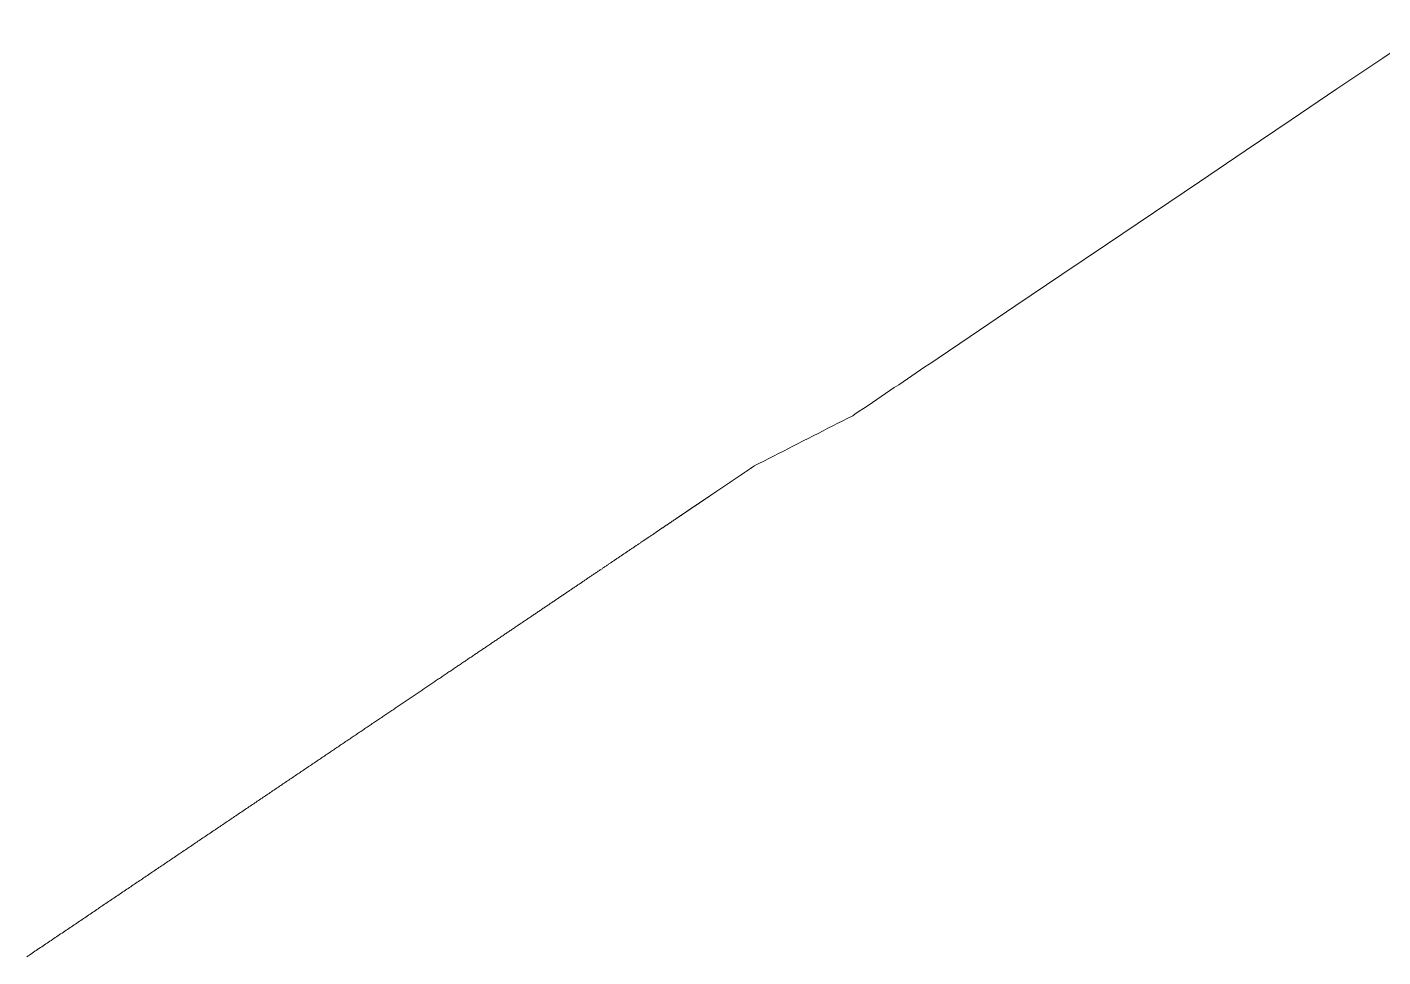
# Model space of a CAD drawing. Header units: inches. Extents: x -3905 to 10892, y 1064 to 9590.
# Drawn here: x 2165.202 to 2165.6129, y 3960.9864 to 3961.268 of the extents above; entities that cross this region are included whole.
import ezdxf

# ---------------------------------------------------------------- set-up
doc = ezdxf.new("R2010")
doc.units = ezdxf.units.IN
doc.header["$MEASUREMENT"] = 0
doc.layers.add('SECTIONS', color=70, linetype='Continuous', lineweight=0)

msp = doc.modelspace()

# ---------------------------------------------------------------- linework, layer by layer
at = {"layer": 'SECTIONS', "linetype": 'Continuous', "lineweight": 0}
msp.add_lwpolyline([(2165.20189, 3960.98636), (2165.20231, 3960.98664), (2165.20272, 3960.98693), (2165.20314, 3960.98721), (2165.20355, 3960.98749), (2165.20397, 3960.98777), (2165.20439, 3960.98805), (2165.2048, 3960.98833), (2165.20521, 3960.98861), (2165.20562, 3960.98888), (2165.20604, 3960.98916), (2165.20645, 3960.98944), (2165.20686, 3960.98971), (2165.20727, 3960.98999), (2165.20768, 3960.99027), (2165.20809, 3960.99054), (2165.2085, 3960.99082), (2165.20891, 3960.9911), (2165.20932, 3960.99137), (2165.20973, 3960.99165), (2165.21014, 3960.99193), (2165.21055, 3960.9922), (2165.21096, 3960.99248), (2165.21137, 3960.99276), (2165.21178, 3960.99304), (2165.21219, 3960.99331), (2165.2126, 3960.99359), (2165.21301, 3960.99387), (2165.21342, 3960.99414), (2165.21382, 3960.99441), (2165.21423, 3960.99469), (2165.21463, 3960.99496), (2165.21504, 3960.99523), (2165.21544, 3960.99551), (2165.21585, 3960.99578), (2165.21625, 3960.99605), (2165.21666, 3960.99632), (2165.21706, 3960.9966), (2165.21747, 3960.99687), (2165.21787, 3960.99714), (2165.21828, 3960.99742), (2165.21868, 3960.99769), (2165.21909, 3960.99796), (2165.21949, 3960.99824), (2165.2199, 3960.99851), (2165.2203, 3960.99878), (2165.22071, 3960.99906), (2165.22111, 3960.99933), (2165.22151, 3960.9996), (2165.22191, 3960.99987), (2165.22231, 3961.00014), (2165.22271, 3961.00041), (2165.22311, 3961.00068), (2165.22351, 3961.00094), (2165.22391, 3961.00121), (2165.22431, 3961.00148), (2165.22471, 3961.00175), (2165.2251, 3961.00202), (2165.2255, 3961.00229), (2165.2259, 3961.00256), (2165.2263, 3961.00283), (2165.2267, 3961.0031), (2165.2271, 3961.00337), (2165.2275, 3961.00364), (2165.2279, 3961.00391), (2165.2283, 3961.00418), (2165.2287, 3961.00444), (2165.2291, 3961.00471), (2165.22949, 3961.00498), (2165.22988, 3961.00524), (2165.23027, 3961.00551), (2165.23067, 3961.00577), (2165.23106, 3961.00604), (2165.23145, 3961.0063), (2165.23185, 3961.00657), (2165.23224, 3961.00683), (2165.23263, 3961.0071), (2165.23303, 3961.00736), (2165.23342, 3961.00763), (2165.23381, 3961.0079), (2165.23421, 3961.00816), (2165.2346, 3961.00843), (2165.23499, 3961.00869), (2165.23538, 3961.00896), (2165.23578, 3961.00922), (2165.23617, 3961.00949), (2165.23656, 3961.00975), (2165.23696, 3961.01002), (2165.23734, 3961.01028), (2165.23773, 3961.01054), (2165.23812, 3961.0108), (2165.2385, 3961.01106), (2165.23889, 3961.01132), (2165.23928, 3961.01158), (2165.23966, 3961.01184), (2165.24005, 3961.0121), (2165.24044, 3961.01236), (2165.24082, 3961.01262), (2165.24121, 3961.01289), (2165.2416, 3961.01315), (2165.24199, 3961.01341), (2165.24237, 3961.01367), (2165.24276, 3961.01393), (2165.24315, 3961.01419), (2165.24353, 3961.01445), (2165.24392, 3961.01471), (2165.24431, 3961.01497), (2165.24469, 3961.01523), (2165.24507, 3961.01549), (2165.24545, 3961.01575), (2165.24583, 3961.016), (2165.24621, 3961.01626), (2165.24659, 3961.01652), (2165.24697, 3961.01677), (2165.24735, 3961.01703), (2165.24773, 3961.01729), (2165.24812, 3961.01754), (2165.2485, 3961.0178), (2165.24888, 3961.01806), (2165.24926, 3961.01831), (2165.24964, 3961.01857), (2165.25002, 3961.01883), (2165.2504, 3961.01908), (2165.25078, 3961.01934), (2165.25116, 3961.0196), (2165.25154, 3961.01985), (2165.25192, 3961.02011), (2165.2523, 3961.02036), (2165.25267, 3961.02062), (2165.25304, 3961.02087), (2165.25342, 3961.02112), (2165.25379, 3961.02137), (2165.25417, 3961.02162), (2165.25454, 3961.02188), (2165.25491, 3961.02213), (2165.25529, 3961.02238), (2165.25566, 3961.02263), (2165.25603, 3961.02288), (2165.25641, 3961.02314), (2165.25678, 3961.02339), (2165.25716, 3961.02364), (2165.25753, 3961.02389), (2165.2579, 3961.02414), (2165.25828, 3961.0244), (2165.25865, 3961.02465), (2165.25902, 3961.0249), (2165.2594, 3961.02515), (2165.25977, 3961.0254), (2165.26013, 3961.02565), (2165.2605, 3961.0259), (2165.26087, 3961.02614), (2165.26124, 3961.02639), (2165.2616, 3961.02664), (2165.26197, 3961.02689), (2165.26234, 3961.02713), (2165.2627, 3961.02738), (2165.26307, 3961.02763), (2165.26344, 3961.02788), (2165.2638, 3961.02812), (2165.26417, 3961.02837), (2165.26454, 3961.02862), (2165.2649, 3961.02887), (2165.26527, 3961.02911), (2165.26564, 3961.02936), (2165.266, 3961.02961), (2165.26637, 3961.02986), (2165.26674, 3961.0301), (2165.2671, 3961.03035), (2165.26746, 3961.03059), (2165.26782, 3961.03083), (2165.26818, 3961.03108), (2165.26854, 3961.03132), (2165.2689, 3961.03156), (2165.26926, 3961.0318), (2165.26962, 3961.03205), (2165.26998, 3961.03229), (2165.27034, 3961.03253), (2165.2707, 3961.03277), (2165.27106, 3961.03302), (2165.27142, 3961.03326), (2165.27177, 3961.0335), (2165.27213, 3961.03374), (2165.27249, 3961.03399), (2165.27285, 3961.03423), (2165.27321, 3961.03447), (2165.27357, 3961.03471), (2165.27393, 3961.03496), (2165.27429, 3961.0352), (2165.27464, 3961.03543), (2165.27499, 3961.03567), (2165.27534, 3961.03591), (2165.2757, 3961.03615), (2165.27605, 3961.03638), (2165.2764, 3961.03662), (2165.27675, 3961.03686), (2165.27711, 3961.0371), (2165.27746, 3961.03733), (2165.27781, 3961.03757), (2165.27816, 3961.03781), (2165.27851, 3961.03805), (2165.27887, 3961.03828), (2165.27922, 3961.03852), (2165.27957, 3961.03876), (2165.27992, 3961.039), (2165.28028, 3961.03924), (2165.28063, 3961.03947), (2165.28098, 3961.03971), (2165.28133, 3961.03994), (2165.28167, 3961.04018), (2165.28202, 3961.04041), (2165.28236, 3961.04064), (2165.28271, 3961.04087), (2165.28305, 3961.04111), (2165.2834, 3961.04134), (2165.28374, 3961.04157), (2165.28408, 3961.0418), (2165.28443, 3961.04204), (2165.28477, 3961.04227), (2165.28512, 3961.0425), (2165.28546, 3961.04273), (2165.28581, 3961.04297), (2165.28615, 3961.0432), (2165.2865, 3961.04343), (2165.28684, 3961.04366), (2165.28719, 3961.0439), (2165.28753, 3961.04413), (2165.28788, 3961.04436), (2165.28821, 3961.04459), (2165.28855, 3961.04482), (2165.28889, 3961.04504), (2165.28922, 3961.04527), (2165.28956, 3961.0455), (2165.2899, 3961.04573), (2165.29024, 3961.04595), (2165.29057, 3961.04618), (2165.29091, 3961.04641), (2165.29125, 3961.04663), (2165.29158, 3961.04686), (2165.29192, 3961.04709), (2165.29226, 3961.04732), (2165.29259, 3961.04754), (2165.29293, 3961.04777), (2165.29327, 3961.048), (2165.2936, 3961.04822), (2165.29394, 3961.04845), (2165.29428, 3961.04868), (2165.29461, 3961.04891), (2165.29494, 3961.04913), (2165.29527, 3961.04935), (2165.2956, 3961.04957), (2165.29593, 3961.04979), (2165.29626, 3961.05002), (2165.29659, 3961.05024), (2165.29692, 3961.05046), (2165.29725, 3961.05068), (2165.29757, 3961.0509), (2165.2979, 3961.05113), (2165.29823, 3961.05135), (2165.29856, 3961.05157), (2165.29889, 3961.05179), (2165.29922, 3961.05201), (2165.29955, 3961.05223), (2165.29988, 3961.05246), (2165.30021, 3961.05268), (2165.30053, 3961.0529), (2165.30086, 3961.05312), (2165.30119, 3961.05334), (2165.30151, 3961.05356), (2165.30183, 3961.05378), (2165.30215, 3961.05399), (2165.30247, 3961.05421), (2165.3028, 3961.05442), (2165.30312, 3961.05464), (2165.30344, 3961.05486), (2165.30376, 3961.05507), (2165.30408, 3961.05529), (2165.3044, 3961.05551), (2165.30472, 3961.05572), (2165.30504, 3961.05594), (2165.30536, 3961.05616), (2165.30568, 3961.05637), (2165.306, 3961.05659), (2165.30632, 3961.0568), (2165.30664, 3961.05702), (2165.30696, 3961.05724), (2165.30729, 3961.05745), (2165.3076, 3961.05767), (2165.30792, 3961.05788), (2165.30823, 3961.05809), (2165.30854, 3961.0583), (2165.30885, 3961.05851), (2165.30917, 3961.05872), (2165.30948, 3961.05893), (2165.30979, 3961.05914), (2165.3101, 3961.05935), (2165.31042, 3961.05957), (2165.31073, 3961.05978), (2165.31104, 3961.05999), (2165.31135, 3961.0602), (2165.31167, 3961.06041), (2165.31198, 3961.06062), (2165.31229, 3961.06083), (2165.3126, 3961.06104), (2165.31292, 3961.06125), (2165.31323, 3961.06146), (2165.31354, 3961.06167), (2165.31385, 3961.06188), (2165.31416, 3961.06209), (2165.31446, 3961.06229), (2165.31476, 3961.0625), (2165.31507, 3961.0627), (2165.31537, 3961.06291), (2165.31568, 3961.06311), (2165.31598, 3961.06332), (2165.31629, 3961.06352), (2165.31659, 3961.06373), (2165.31689, 3961.06393), (2165.3172, 3961.06414), (2165.3175, 3961.06434), (2165.31781, 3961.06455), (2165.31811, 3961.06475), (2165.31841, 3961.06496), (2165.31872, 3961.06516), (2165.31902, 3961.06537), (2165.31933, 3961.06557), (2165.31963, 3961.06578), (2165.31993, 3961.06598), (2165.32023, 3961.06618), (2165.32052, 3961.06638), (2165.32082, 3961.06658), (2165.32111, 3961.06678), (2165.32141, 3961.06698), (2165.3217, 3961.06718), (2165.322, 3961.06738), (2165.3223, 3961.06758), (2165.32259, 3961.06778), (2165.32289, 3961.06798), (2165.32318, 3961.06818), (2165.32348, 3961.06838), (2165.32377, 3961.06857), (2165.32407, 3961.06877), (2165.32436, 3961.06897), (2165.32466, 3961.06917), (2165.32496, 3961.06937), (2165.32525, 3961.06957), (2165.32555, 3961.06977), (2165.32584, 3961.06997), (2165.32613, 3961.07016), (2165.32641, 3961.07035), (2165.3267, 3961.07055), (2165.32699, 3961.07074), (2165.32727, 3961.07094), (2165.32756, 3961.07113), (2165.32785, 3961.07132), (2165.32813, 3961.07152), (2165.32842, 3961.07171), (2165.32871, 3961.0719), (2165.32899, 3961.0721), (2165.32928, 3961.07229), (2165.32957, 3961.07248), (2165.32986, 3961.07268), (2165.33014, 3961.07287), (2165.33043, 3961.07306), (2165.33072, 3961.07326), (2165.331, 3961.07345), (2165.33129, 3961.07364), (2165.33157, 3961.07383), (2165.33185, 3961.07402), (2165.33213, 3961.07421), (2165.33241, 3961.0744), (2165.33268, 3961.07459), (2165.33296, 3961.07477), (2165.33324, 3961.07496), (2165.33352, 3961.07515), (2165.3338, 3961.07534), (2165.33408, 3961.07552), (2165.33435, 3961.07571), (2165.33463, 3961.0759), (2165.33491, 3961.07609), (2165.33519, 3961.07627), (2165.33547, 3961.07646), (2165.33574, 3961.07665), (2165.33602, 3961.07684), (2165.3363, 3961.07702), (2165.33658, 3961.07721), (2165.33686, 3961.0774), (2165.33713, 3961.07758), (2165.3374, 3961.07776), (2165.33767, 3961.07795), (2165.33794, 3961.07813), (2165.33821, 3961.07831), (2165.33847, 3961.07849), (2165.33874, 3961.07867), (2165.33901, 3961.07885), (2165.33928, 3961.07904), (2165.33955, 3961.07922), (2165.33982, 3961.0794), (2165.34009, 3961.07958), (2165.34036, 3961.07976), (2165.34063, 3961.07994), (2165.3409, 3961.08013), (2165.34117, 3961.08031), (2165.34144, 3961.08049), (2165.34171, 3961.08067), (2165.34197, 3961.08085), (2165.34224, 3961.08103), (2165.34251, 3961.08121), (2165.34277, 3961.08139), (2165.34303, 3961.08156), (2165.34329, 3961.08174), (2165.34355, 3961.08191), (2165.34381, 3961.08209), (2165.34407, 3961.08226), (2165.34433, 3961.08244), (2165.34459, 3961.08261), (2165.34485, 3961.08279), (2165.34511, 3961.08296), (2165.34537, 3961.08314), (2165.34563, 3961.08332), (2165.34589, 3961.08349), (2165.34615, 3961.08367), (2165.34641, 3961.08384), (2165.34667, 3961.08402), (2165.34693, 3961.08419), (2165.34719, 3961.08437), (2165.34745, 3961.08454), (2165.3477, 3961.08471), (2165.34795, 3961.08488), (2165.3482, 3961.08505), (2165.34845, 3961.08522), (2165.34871, 3961.08539), (2165.34896, 3961.08556), (2165.34921, 3961.08573), (2165.34946, 3961.0859), (2165.34971, 3961.08607), (2165.34996, 3961.08624), (2165.35021, 3961.08641), (2165.35046, 3961.08658), (2165.35071, 3961.08675), (2165.35096, 3961.08691), (2165.35121, 3961.08708), (2165.35147, 3961.08725), (2165.35172, 3961.08742), (2165.35197, 3961.08759), (2165.35222, 3961.08776), (2165.35247, 3961.08793), (2165.35271, 3961.08809), (2165.35295, 3961.08826), (2165.35319, 3961.08842), (2165.35344, 3961.08858), (2165.35368, 3961.08875), (2165.35392, 3961.08891), (2165.35416, 3961.08907), (2165.3544, 3961.08923), (2165.35464, 3961.0894), (2165.35489, 3961.08956), (2165.35513, 3961.08972), (2165.35537, 3961.08989), (2165.35561, 3961.09005), (2165.35585, 3961.09021), (2165.35609, 3961.09038), (2165.35634, 3961.09054), (2165.35658, 3961.0907), (2165.35682, 3961.09086), (2165.35706, 3961.09103), (2165.3573, 3961.09119), (2165.35753, 3961.09135), (2165.35777, 3961.0915), (2165.358, 3961.09166), (2165.35823, 3961.09182), (2165.35846, 3961.09197), (2165.35869, 3961.09213), (2165.35893, 3961.09229), (2165.35916, 3961.09244), (2165.35939, 3961.0926), (2165.35962, 3961.09276), (2165.35986, 3961.09291), (2165.36009, 3961.09307), (2165.36032, 3961.09323), (2165.36055, 3961.09338), (2165.36078, 3961.09354), (2165.36102, 3961.0937), (2165.36125, 3961.09385), (2165.36148, 3961.09401), (2165.36171, 3961.09417), (2165.36194, 3961.09432), (2165.36217, 3961.09447), (2165.36239, 3961.09462), (2165.36261, 3961.09477), (2165.36283, 3961.09492), (2165.36306, 3961.09507), (2165.36328, 3961.09522), (2165.3635, 3961.09537), (2165.36372, 3961.09552), (2165.36395, 3961.09567), (2165.36417, 3961.09582), (2165.36439, 3961.09597), (2165.36461, 3961.09612), (2165.36484, 3961.09627), (2165.36506, 3961.09642), (2165.36528, 3961.09657), (2165.3655, 3961.09672), (2165.36573, 3961.09687), (2165.36595, 3961.09702), (2165.36617, 3961.09717), (2165.36639, 3961.09732), (2165.36661, 3961.09747), (2165.36682, 3961.09761), (2165.36703, 3961.09775), (2165.36724, 3961.0979), (2165.36746, 3961.09804), (2165.36767, 3961.09818), (2165.36788, 3961.09833), (2165.3681, 3961.09847), (2165.36831, 3961.09861), (2165.36852, 3961.09876), (2165.36873, 3961.0989), (2165.36895, 3961.09904), (2165.36916, 3961.09919), (2165.36937, 3961.09933), (2165.36959, 3961.09948), (2165.3698, 3961.09962), (2165.37001, 3961.09976), (2165.37022, 3961.09991), (2165.37044, 3961.10005), (2165.37065, 3961.10019), (2165.37085, 3961.10033), (2165.37105, 3961.10046), (2165.37126, 3961.1006), (2165.37146, 3961.10074), (2165.37166, 3961.10088), (2165.37186, 3961.10101), (2165.37207, 3961.10115), (2165.37227, 3961.10129), (2165.37247, 3961.10142), (2165.37268, 3961.10156), (2165.37288, 3961.1017), (2165.37308, 3961.10183), (2165.37329, 3961.10197), (2165.37349, 3961.10211), (2165.37369, 3961.10224), (2165.37389, 3961.10238), (2165.3741, 3961.10252), (2165.3743, 3961.10266), (2165.3745, 3961.10279), (2165.3747, 3961.10293), (2165.37489, 3961.10306), (2165.37509, 3961.10319), (2165.37528, 3961.10332), (2165.37547, 3961.10345), (2165.37567, 3961.10358), (2165.37586, 3961.10371), (2165.37605, 3961.10384), (2165.37625, 3961.10397), (2165.37644, 3961.1041), (2165.37663, 3961.10423), (2165.37682, 3961.10436), (2165.37702, 3961.10449), (2165.37721, 3961.10462), (2165.3774, 3961.10475), (2165.3776, 3961.10488), (2165.37779, 3961.10501), (2165.37798, 3961.10514), (2165.37818, 3961.10527), (2165.37837, 3961.1054), (2165.37856, 3961.10553), (2165.37874, 3961.10565), (2165.37892, 3961.10577), (2165.37911, 3961.1059), (2165.37929, 3961.10602), (2165.37947, 3961.10614), (2165.37965, 3961.10627), (2165.37984, 3961.10639), (2165.38002, 3961.10651), (2165.3802, 3961.10664), (2165.38039, 3961.10676), (2165.38057, 3961.10688), (2165.38075, 3961.10701), (2165.38094, 3961.10713), (2165.38112, 3961.10725), (2165.3813, 3961.10738), (2165.38148, 3961.1075), (2165.38167, 3961.10762), (2165.38185, 3961.10775), (2165.38203, 3961.10787), (2165.38221, 3961.10799), (2165.38238, 3961.10811), (2165.38256, 3961.10822), (2165.38273, 3961.10834), (2165.3829, 3961.10846), (2165.38308, 3961.10857), (2165.38325, 3961.10869), (2165.38342, 3961.10881), (2165.38359, 3961.10892), (2165.38377, 3961.10904), (2165.38394, 3961.10916), (2165.38411, 3961.10927), (2165.38429, 3961.10939), (2165.38446, 3961.10951), (2165.38463, 3961.10962), (2165.38481, 3961.10974), (2165.38498, 3961.10986), (2165.38515, 3961.10997), (2165.38532, 3961.11009), (2165.3855, 3961.11021), (2165.38566, 3961.11032), (2165.38583, 3961.11043), (2165.38599, 3961.11054), (2165.38615, 3961.11065), (2165.38631, 3961.11076), (2165.38648, 3961.11087), (2165.38664, 3961.11098), (2165.3868, 3961.11109), (2165.38697, 3961.1112), (2165.38713, 3961.11131), (2165.38729, 3961.11142), (2165.38746, 3961.11153), (2165.38762, 3961.11164), (2165.38778, 3961.11175), (2165.38794, 3961.11186), (2165.38811, 3961.11197), (2165.38827, 3961.11208), (2165.38843, 3961.11219), (2165.3886, 3961.1123), (2165.38876, 3961.11241), (2165.38891, 3961.11251), (2165.38907, 3961.11261), (2165.38922, 3961.11272), (2165.38937, 3961.11282), (2165.38952, 3961.11292), (2165.38968, 3961.11303), (2165.38983, 3961.11313), (2165.38998, 3961.11323), (2165.39014, 3961.11334), (2165.39029, 3961.11344), (2165.39044, 3961.11354), (2165.39059, 3961.11365), (2165.39075, 3961.11375), (2165.3909, 3961.11385), (2165.39105, 3961.11395), (2165.3912, 3961.11406), (2165.39136, 3961.11416), (2165.39151, 3961.11426), (2165.39166, 3961.11437), (2165.39182, 3961.11447), (2165.39196, 3961.11457), (2165.3921, 3961.11466), (2165.39224, 3961.11476), (2165.39239, 3961.11486), (2165.39253, 3961.11495), (2165.39267, 3961.11505), (2165.39281, 3961.11514), (2165.39296, 3961.11524), (2165.3931, 3961.11534), (2165.39324, 3961.11543), (2165.39339, 3961.11553), (2165.39353, 3961.11562), (2165.39367, 3961.11572), (2165.39381, 3961.11582), (2165.39396, 3961.11591), (2165.3941, 3961.11601), (2165.39424, 3961.11611), (2165.39438, 3961.1162), (2165.39453, 3961.1163), (2165.39467, 3961.11639), (2165.3948, 3961.11648), (2165.39493, 3961.11657), (2165.39507, 3961.11666), (2165.3952, 3961.11675), (2165.39533, 3961.11684), (2165.39546, 3961.11693), (2165.3956, 3961.11702), (2165.39573, 3961.11711), (2165.39586, 3961.1172), (2165.39599, 3961.11729), (2165.39613, 3961.11738), (2165.39626, 3961.11747), (2165.39639, 3961.11756), (2165.39652, 3961.11764), (2165.39666, 3961.11773), (2165.39679, 3961.11782), (2165.39692, 3961.11791), (2165.39705, 3961.118), (2165.39719, 3961.11809), (2165.39732, 3961.11818), (2165.39744, 3961.11826), (2165.39756, 3961.11834), (2165.39768, 3961.11843), (2165.3978, 3961.11851), (2165.39793, 3961.11859), (2165.39805, 3961.11867), (2165.39817, 3961.11876), (2165.39829, 3961.11884), (2165.39842, 3961.11892), (2165.39854, 3961.119), (2165.39866, 3961.11909), (2165.39878, 3961.11917), (2165.3989, 3961.11925), (2165.39903, 3961.11933), (2165.39915, 3961.11942), (2165.39927, 3961.1195), (2165.39939, 3961.11958), (2165.39952, 3961.11966), (2165.39964, 3961.11975), (2165.39976, 3961.11983), (2165.39987, 3961.1199), (2165.39998, 3961.11998), (2165.40009, 3961.12005), (2165.4002, 3961.12013), (2165.40032, 3961.1202), (2165.40043, 3961.12028), (2165.40054, 3961.12035), (2165.40065, 3961.12043), (2165.40076, 3961.12051), (2165.40088, 3961.12058), (2165.40099, 3961.12066), (2165.4011, 3961.12073), (2165.40121, 3961.12081), (2165.40132, 3961.12088), (2165.40144, 3961.12096), (2165.40155, 3961.12103), (2165.40166, 3961.12111), (2165.40177, 3961.12118), (2165.40188, 3961.12126), (2165.40199, 3961.12133), (2165.40209, 3961.1214), (2165.40219, 3961.12147), (2165.4023, 3961.12154), (2165.4024, 3961.12161), (2165.4025, 3961.12168), (2165.4026, 3961.12174), (2165.4027, 3961.12181), (2165.4028, 3961.12188), (2165.4029, 3961.12195), (2165.40301, 3961.12202), (2165.40311, 3961.12209), (2165.40321, 3961.12215), (2165.40331, 3961.12222), (2165.40341, 3961.12229), (2165.40351, 3961.12236), (2165.40362, 3961.12243), (2165.40372, 3961.1225), (2165.40382, 3961.12257), (2165.40392, 3961.12263), (2165.40402, 3961.1227), (2165.40411, 3961.12276), (2165.4042, 3961.12282), (2165.40429, 3961.12288), (2165.40438, 3961.12295), (2165.40447, 3961.12301), (2165.40456, 3961.12307), (2165.40466, 3961.12313), (2165.40475, 3961.12319), (2165.40484, 3961.12325), (2165.40493, 3961.12331), (2165.40502, 3961.12338), (2165.40511, 3961.12344), (2165.4052, 3961.1235), (2165.40529, 3961.12356), (2165.40538, 3961.12362), (2165.40548, 3961.12368), (2165.40557, 3961.12375), (2165.40566, 3961.12381), (2165.40575, 3961.12387), (2165.40583, 3961.12393), (2165.40592, 3961.12398), (2165.406, 3961.12403), (2165.40608, 3961.12409), (2165.40616, 3961.12414), (2165.40624, 3961.1242), (2165.40632, 3961.12425), (2165.4064, 3961.12431), (2165.40648, 3961.12436), (2165.40656, 3961.12442), (2165.40664, 3961.12447), (2165.40672, 3961.12452), (2165.4068, 3961.12458), (2165.40688, 3961.12463), (2165.40697, 3961.12469), (2165.40705, 3961.12474), (2165.40713, 3961.1248), (2165.40721, 3961.12485), (2165.40729, 3961.12491), (2165.40737, 3961.12496), (2165.40744, 3961.12501), (2165.40751, 3961.12506), (2165.40758, 3961.12511), (2165.40765, 3961.12515), (2165.40772, 3961.1252), (2165.40779, 3961.12525), (2165.40786, 3961.12529), (2165.40794, 3961.12534), (2165.40801, 3961.12539), (2165.40808, 3961.12544), (2165.40815, 3961.12548), (2165.40822, 3961.12553), (2165.40829, 3961.12558), (2165.40836, 3961.12563), (2165.40843, 3961.12567), (2165.4085, 3961.12572), (2165.40857, 3961.12577), (2165.40864, 3961.12582), (2165.40871, 3961.12586), (2165.40878, 3961.12591), (2165.40884, 3961.12595), (2165.4089, 3961.12599), (2165.40896, 3961.12603), (2165.40902, 3961.12607), (2165.40908, 3961.12611), (2165.40914, 3961.12615), (2165.4092, 3961.1262), (2165.40926, 3961.12624), (2165.40932, 3961.12628), (2165.40938, 3961.12632), (2165.40944, 3961.12636), (2165.4095, 3961.1264), (2165.40956, 3961.12644), (2165.40962, 3961.12648), (2165.40968, 3961.12652), (2165.40974, 3961.12656), (2165.4098, 3961.1266), (2165.40986, 3961.12664), (2165.40992, 3961.12668), (2165.40998, 3961.12672), (2165.41002, 3961.12675), (2165.41005, 3961.12677), (2165.41009, 3961.1268), (2165.41013, 3961.12682), (2165.41017, 3961.12685), (2165.4102, 3961.12687), (2165.41024, 3961.1269), (2165.41028, 3961.12692), (2165.41031, 3961.12695), (2165.41035, 3961.12697), (2165.41039, 3961.127), (2165.41043, 3961.12702), (2165.41046, 3961.12705), (2165.4105, 3961.12707), (2165.41054, 3961.1271), (2165.41057, 3961.12712), (2165.41061, 3961.12715), (2165.41065, 3961.12717), (2165.41069, 3961.1272), (2165.41072, 3961.12722), (2165.41073, 3961.12723), (2165.41074, 3961.12724), (2165.41075, 3961.12724), (2165.41076, 3961.12725), (2165.41077, 3961.12725), (2165.41078, 3961.12726), (2165.41078, 3961.12726), (2165.41079, 3961.12727), (2165.4108, 3961.12728), (2165.41081, 3961.12728), (2165.41082, 3961.12729), (2165.41083, 3961.12729), (2165.41084, 3961.1273), (2165.41084, 3961.1273), (2165.41085, 3961.12731), (2165.41086, 3961.12732), (2165.41087, 3961.12732), (2165.41088, 3961.12733), (2165.41089, 3961.12733), (2165.41089, 3961.12734), (2165.4109, 3961.12734), (2165.41091, 3961.12735), (2165.41092, 3961.12736), (2165.41093, 3961.12736), (2165.41094, 3961.12737), (2165.41095, 3961.12737), (2165.41095, 3961.12738), (2165.41096, 3961.12738), (2165.41097, 3961.12739), (2165.41098, 3961.1274), (2165.41099, 3961.1274), (2165.411, 3961.12741), (2165.41101, 3961.12741), (2165.41101, 3961.12742), (2165.41102, 3961.12742), (2165.41103, 3961.12743), (2165.41104, 3961.12744), (2165.41105, 3961.12744), (2165.41106, 3961.12745), (2165.41106, 3961.12745), (2165.41107, 3961.12746), (2165.41108, 3961.12746), (2165.41109, 3961.12747), (2165.4111, 3961.12748), (2165.41111, 3961.12748), (2165.41112, 3961.12749), (2165.41112, 3961.12749), (2165.41113, 3961.1275), (2165.41114, 3961.12751), (2165.41115, 3961.12751), (2165.41116, 3961.12752), (2165.41117, 3961.12752), (2165.41118, 3961.12753), (2165.41118, 3961.12753), (2165.41119, 3961.12754), (2165.4112, 3961.12755), (2165.41121, 3961.12755), (2165.41122, 3961.12756), (2165.41123, 3961.12756), (2165.41124, 3961.12757), (2165.41124, 3961.12757), (2165.41125, 3961.12758), (2165.41126, 3961.12759), (2165.41127, 3961.12759), (2165.41128, 3961.1276), (2165.41129, 3961.1276), (2165.41129, 3961.12761), (2165.4113, 3961.12761), (2165.41131, 3961.12762), (2165.41132, 3961.12763), (2165.41133, 3961.12763), (2165.41134, 3961.12764), (2165.41135, 3961.12764), (2165.41135, 3961.12765), (2165.41136, 3961.12765), (2165.41137, 3961.12766), (2165.41138, 3961.12767), (2165.41139, 3961.12767), (2165.4114, 3961.12768), (2165.41141, 3961.12768), (2165.41141, 3961.12769), (2165.41142, 3961.12769), (2165.41143, 3961.1277), (2165.41144, 3961.12771), (2165.41145, 3961.12771), (2165.41146, 3961.12772), (2165.41146, 3961.12772), (2165.41147, 3961.12773), (2165.41148, 3961.12773), (2165.41149, 3961.12774), (2165.4115, 3961.12775), (2165.41151, 3961.12775), (2165.41152, 3961.12776), (2165.41152, 3961.12776), (2165.41153, 3961.12777), (2165.41154, 3961.12777), (2165.41155, 3961.12778), (2165.41156, 3961.12779), (2165.41157, 3961.12779), (2165.41158, 3961.1278), (2165.41158, 3961.1278), (2165.41159, 3961.12781), (2165.4116, 3961.12781), (2165.41161, 3961.12782), (2165.41162, 3961.12783), (2165.41163, 3961.12783), (2165.41163, 3961.12784), (2165.41164, 3961.12784), (2165.41165, 3961.12785), (2165.41166, 3961.12786), (2165.41167, 3961.12786), (2165.41168, 3961.12787), (2165.41169, 3961.12787), (2165.41169, 3961.12788), (2165.4117, 3961.12788), (2165.41171, 3961.12789), (2165.41172, 3961.1279), (2165.41173, 3961.1279), (2165.41174, 3961.12791), (2165.41175, 3961.12791), (2165.41175, 3961.12792), (2165.41176, 3961.12792), (2165.41177, 3961.12793), (2165.41178, 3961.12794), (2165.41179, 3961.12794), (2165.4118, 3961.12795), (2165.4118, 3961.12795), (2165.41181, 3961.12796), (2165.41182, 3961.12796), (2165.41183, 3961.12797), (2165.41184, 3961.12798), (2165.41185, 3961.12798), (2165.41186, 3961.12799), (2165.41186, 3961.12799), (2165.41187, 3961.128), (2165.41188, 3961.128), (2165.41189, 3961.12801), (2165.4119, 3961.12802), (2165.41191, 3961.12802), (2165.41192, 3961.12803), (2165.41192, 3961.12803), (2165.41193, 3961.12804), (2165.41194, 3961.12804), (2165.41195, 3961.12805), (2165.41196, 3961.12806), (2165.41197, 3961.12806), (2165.41198, 3961.12807), (2165.41198, 3961.12807), (2165.41199, 3961.12808), (2165.412, 3961.12808), (2165.41201, 3961.12809), (2165.41202, 3961.1281), (2165.41203, 3961.1281), (2165.41203, 3961.12811), (2165.41204, 3961.12811), (2165.41205, 3961.12812), (2165.41206, 3961.12812), (2165.41207, 3961.12813), (2165.41208, 3961.12814), (2165.41209, 3961.12814), (2165.41209, 3961.12815), (2165.4121, 3961.12815), (2165.41211, 3961.12816), (2165.41212, 3961.12816), (2165.41213, 3961.12817), (2165.41214, 3961.12818), (2165.41215, 3961.12818), (2165.41215, 3961.12819), (2165.41216, 3961.12819), (2165.41217, 3961.1282), (2165.41218, 3961.12821), (2165.41219, 3961.12821), (2165.4122, 3961.12822), (2165.4122, 3961.12822), (2165.41221, 3961.12823), (2165.41222, 3961.12823), (2165.41223, 3961.12824), (2165.41224, 3961.12825), (2165.41225, 3961.12825), (2165.41226, 3961.12826), (2165.41226, 3961.12826), (2165.41227, 3961.12827), (2165.41228, 3961.12827), (2165.41229, 3961.12828), (2165.4123, 3961.12829), (2165.41231, 3961.12829), (2165.41232, 3961.1283), (2165.41232, 3961.1283), (2165.41233, 3961.12831), (2165.41234, 3961.12831), (2165.41235, 3961.12832), (2165.41236, 3961.12833), (2165.41237, 3961.12833), (2165.41237, 3961.12834), (2165.41238, 3961.12834), (2165.41239, 3961.12835), (2165.4124, 3961.12835), (2165.41241, 3961.12836), (2165.41242, 3961.12837), (2165.41243, 3961.12837), (2165.41243, 3961.12838), (2165.41244, 3961.12838), (2165.41245, 3961.12839), (2165.41246, 3961.12839), (2165.41247, 3961.1284), (2165.41248, 3961.12841), (2165.41249, 3961.12841), (2165.41249, 3961.12842), (2165.4125, 3961.12842), (2165.41251, 3961.12843), (2165.41252, 3961.12843), (2165.41253, 3961.12844), (2165.41254, 3961.12845), (2165.41254, 3961.12845), (2165.41255, 3961.12846), (2165.41256, 3961.12846), (2165.41257, 3961.12847), (2165.41258, 3961.12847), (2165.41259, 3961.12848), (2165.4126, 3961.12849), (2165.4126, 3961.12849), (2165.41261, 3961.1285), (2165.41262, 3961.1285), (2165.41263, 3961.12851), (2165.41264, 3961.12851), (2165.41265, 3961.12852), (2165.41266, 3961.12853), (2165.41266, 3961.12853), (2165.41267, 3961.12854), (2165.41268, 3961.12854), (2165.41269, 3961.12855), (2165.4127, 3961.12856), (2165.41271, 3961.12856), (2165.41272, 3961.12857), (2165.41272, 3961.12857), (2165.41273, 3961.12858), (2165.41274, 3961.12858), (2165.41275, 3961.12859), (2165.41276, 3961.1286), (2165.41277, 3961.1286), (2165.41277, 3961.12861), (2165.41278, 3961.12861), (2165.41279, 3961.12862), (2165.4128, 3961.12862), (2165.41281, 3961.12863), (2165.41282, 3961.12864), (2165.41283, 3961.12864), (2165.41283, 3961.12865), (2165.41284, 3961.12865), (2165.41285, 3961.12866), (2165.41286, 3961.12866), (2165.41287, 3961.12867), (2165.41288, 3961.12868), (2165.41289, 3961.12868), (2165.41289, 3961.12869), (2165.4129, 3961.12869), (2165.41291, 3961.1287), (2165.41292, 3961.1287), (2165.41293, 3961.12871), (2165.41294, 3961.12872), (2165.41294, 3961.12872), (2165.41295, 3961.12873), (2165.41296, 3961.12873), (2165.41297, 3961.12874), (2165.41298, 3961.12874), (2165.41299, 3961.12875), (2165.413, 3961.12876), (2165.413, 3961.12876), (2165.41301, 3961.12877), (2165.41302, 3961.12877), (2165.41303, 3961.12878), (2165.41304, 3961.12878), (2165.41305, 3961.12879), (2165.41306, 3961.1288), (2165.41306, 3961.1288), (2165.41307, 3961.12881), (2165.41308, 3961.12881), (2165.41309, 3961.12882), (2165.4131, 3961.12882), (2165.41311, 3961.12883), (2165.41311, 3961.12884), (2165.41312, 3961.12884), (2165.41313, 3961.12885), (2165.41314, 3961.12885), (2165.41315, 3961.12886), (2165.41316, 3961.12886), (2165.41317, 3961.12887), (2165.41317, 3961.12888), (2165.41318, 3961.12888), (2165.41319, 3961.12889), (2165.4132, 3961.12889), (2165.41321, 3961.1289), (2165.41322, 3961.1289), (2165.41323, 3961.12891), (2165.41323, 3961.12892), (2165.41324, 3961.12892), (2165.41325, 3961.12893), (2165.41326, 3961.12893), (2165.41327, 3961.12894), (2165.41328, 3961.12895), (2165.41328, 3961.12895), (2165.41329, 3961.12896), (2165.4133, 3961.12896), (2165.41331, 3961.12897), (2165.41332, 3961.12897), (2165.41333, 3961.12898), (2165.41334, 3961.12899), (2165.41334, 3961.12899), (2165.41335, 3961.129), (2165.41336, 3961.129), (2165.41337, 3961.12901), (2165.41338, 3961.12901), (2165.41339, 3961.12902), (2165.4134, 3961.12903), (2165.4134, 3961.12903), (2165.41341, 3961.12904), (2165.41342, 3961.12904), (2165.41343, 3961.12905), (2165.41344, 3961.12905), (2165.41345, 3961.12906), (2165.41346, 3961.12907), (2165.41346, 3961.12907), (2165.41347, 3961.12908), (2165.41348, 3961.12908), (2165.41349, 3961.12909), (2165.4135, 3961.12909), (2165.41351, 3961.1291), (2165.41351, 3961.12911), (2165.41352, 3961.12911), (2165.41353, 3961.12912), (2165.41354, 3961.12912), (2165.41355, 3961.12913), (2165.41356, 3961.12913), (2165.41357, 3961.12914), (2165.41357, 3961.12915), (2165.41358, 3961.12915), (2165.41359, 3961.12916), (2165.4136, 3961.12916), (2165.41361, 3961.12917), (2165.41362, 3961.12917), (2165.41363, 3961.12918), (2165.41363, 3961.12919), (2165.41364, 3961.12919), (2165.41365, 3961.1292), (2165.41366, 3961.1292), (2165.41367, 3961.12921), (2165.41368, 3961.12921), (2165.41368, 3961.12922), (2165.41369, 3961.12923), (2165.4137, 3961.12923), (2165.41371, 3961.12924), (2165.41372, 3961.12924), (2165.41373, 3961.12925), (2165.41374, 3961.12925), (2165.41374, 3961.12926), (2165.41375, 3961.12927), (2165.41376, 3961.12927), (2165.41377, 3961.12928), (2165.41378, 3961.12928), (2165.41379, 3961.12929), (2165.4138, 3961.1293), (2165.4138, 3961.1293), (2165.41381, 3961.12931), (2165.41382, 3961.12931), (2165.41383, 3961.12932), (2165.41384, 3961.12932), (2165.41385, 3961.12933), (2165.41385, 3961.12934), (2165.41386, 3961.12934), (2165.41387, 3961.12935), (2165.41388, 3961.12935), (2165.41389, 3961.12936), (2165.4139, 3961.12936), (2165.41391, 3961.12937), (2165.41391, 3961.12938), (2165.41392, 3961.12938), (2165.41393, 3961.12939), (2165.41394, 3961.12939), (2165.41395, 3961.1294), (2165.41396, 3961.1294), (2165.41397, 3961.12941), (2165.41397, 3961.12942), (2165.41398, 3961.12942), (2165.41399, 3961.12943), (2165.414, 3961.12943), (2165.41401, 3961.12944), (2165.41402, 3961.12944), (2165.41402, 3961.12945), (2165.41403, 3961.12946), (2165.41404, 3961.12946), (2165.41405, 3961.12947), (2165.41406, 3961.12947), (2165.41407, 3961.12948), (2165.41408, 3961.12948), (2165.41408, 3961.12949), (2165.41409, 3961.1295), (2165.4141, 3961.1295), (2165.41411, 3961.12951), (2165.41412, 3961.12951), (2165.41413, 3961.12952), (2165.41414, 3961.12952), (2165.41414, 3961.12953), (2165.41415, 3961.12954), (2165.41416, 3961.12954), (2165.41417, 3961.12955), (2165.41418, 3961.12955), (2165.41419, 3961.12956), (2165.4142, 3961.12956), (2165.4142, 3961.12957), (2165.41421, 3961.12958), (2165.41422, 3961.12958), (2165.41423, 3961.12959), (2165.41424, 3961.12959), (2165.41425, 3961.1296), (2165.41425, 3961.1296), (2165.41426, 3961.12961), (2165.41427, 3961.12962), (2165.41428, 3961.12962), (2165.41429, 3961.12963), (2165.4143, 3961.12963), (2165.41431, 3961.12964), (2165.41431, 3961.12965), (2165.41432, 3961.12965), (2165.41433, 3961.12966), (2165.41434, 3961.12966), (2165.41435, 3961.12967), (2165.41436, 3961.12967), (2165.41437, 3961.12968), (2165.41437, 3961.12969), (2165.41438, 3961.12969), (2165.41439, 3961.1297), (2165.4144, 3961.1297), (2165.41441, 3961.12971), (2165.41442, 3961.12971), (2165.41442, 3961.12972), (2165.41443, 3961.12973), (2165.41444, 3961.12973), (2165.41445, 3961.12974), (2165.41446, 3961.12974), (2165.41447, 3961.12975), (2165.41448, 3961.12975), (2165.41448, 3961.12976), (2165.41449, 3961.12977), (2165.4145, 3961.12977), (2165.41451, 3961.12978), (2165.41452, 3961.12978), (2165.41453, 3961.12979), (2165.41454, 3961.12979), (2165.41454, 3961.1298), (2165.41455, 3961.12981), (2165.41456, 3961.12981), (2165.41457, 3961.12982), (2165.41458, 3961.12982), (2165.41459, 3961.12983), (2165.41459, 3961.12983), (2165.4146, 3961.12984), (2165.41461, 3961.12985), (2165.41462, 3961.12985), (2165.41463, 3961.12986), (2165.41464, 3961.12986), (2165.41465, 3961.12987), (2165.41465, 3961.12987), (2165.41466, 3961.12988), (2165.41467, 3961.12989), (2165.41468, 3961.12989), (2165.41469, 3961.1299), (2165.4147, 3961.1299), (2165.41471, 3961.12991), (2165.41471, 3961.12991), (2165.41472, 3961.12992), (2165.41473, 3961.12993), (2165.41474, 3961.12993), (2165.41475, 3961.12994), (2165.41476, 3961.12994), (2165.41476, 3961.12995), (2165.41477, 3961.12995), (2165.41478, 3961.12996), (2165.41479, 3961.12997), (2165.4148, 3961.12997), (2165.41481, 3961.12998), (2165.41482, 3961.12998), (2165.41482, 3961.12999), (2165.41483, 3961.13), (2165.41484, 3961.13), (2165.41485, 3961.13001), (2165.41486, 3961.13001), (2165.41487, 3961.13002), (2165.41488, 3961.13002), (2165.41488, 3961.13003), (2165.41489, 3961.13004), (2165.4149, 3961.13004), (2165.41491, 3961.13005), (2165.41492, 3961.13005), (2165.41493, 3961.13006), (2165.41494, 3961.13006), (2165.41494, 3961.13007), (2165.41495, 3961.13008), (2165.41496, 3961.13008), (2165.41497, 3961.13009), (2165.41498, 3961.13009), (2165.41499, 3961.1301), (2165.41499, 3961.1301), (2165.415, 3961.13011), (2165.41501, 3961.13012), (2165.41502, 3961.13012), (2165.41503, 3961.13013), (2165.41504, 3961.13013), (2165.41505, 3961.13014), (2165.41505, 3961.13014), (2165.41506, 3961.13015), (2165.41507, 3961.13016), (2165.41508, 3961.13016), (2165.41509, 3961.13017), (2165.4151, 3961.13017), (2165.41511, 3961.13018), (2165.41511, 3961.13018), (2165.41512, 3961.13019), (2165.41513, 3961.1302), (2165.41514, 3961.1302), (2165.41515, 3961.13021), (2165.41516, 3961.13021), (2165.41516, 3961.13022), (2165.41517, 3961.13022), (2165.41518, 3961.13023), (2165.41519, 3961.13024), (2165.4152, 3961.13024), (2165.41521, 3961.13025), (2165.41522, 3961.13025), (2165.41522, 3961.13026), (2165.41523, 3961.13026), (2165.41524, 3961.13027), (2165.41525, 3961.13028), (2165.41526, 3961.13028), (2165.41527, 3961.13029), (2165.41528, 3961.13029), (2165.41528, 3961.1303), (2165.41529, 3961.1303), (2165.4153, 3961.13031), (2165.41531, 3961.13032), (2165.41532, 3961.13032), (2165.41533, 3961.13033), (2165.41533, 3961.13033), (2165.41534, 3961.13034), (2165.41535, 3961.13035), (2165.41536, 3961.13035), (2165.41537, 3961.13036), (2165.41538, 3961.13036), (2165.41539, 3961.13037), (2165.41539, 3961.13037), (2165.4154, 3961.13038), (2165.41541, 3961.13039), (2165.41542, 3961.13039), (2165.41543, 3961.1304), (2165.41544, 3961.1304), (2165.41545, 3961.13041), (2165.41545, 3961.13041), (2165.41546, 3961.13042), (2165.41547, 3961.13043), (2165.41548, 3961.13043), (2165.41549, 3961.13044), (2165.4155, 3961.13044), (2165.4155, 3961.13045), (2165.41551, 3961.13045), (2165.41552, 3961.13046), (2165.41553, 3961.13047), (2165.41554, 3961.13047), (2165.41555, 3961.13048), (2165.41556, 3961.13048), (2165.41556, 3961.13049), (2165.41557, 3961.13049), (2165.41558, 3961.1305), (2165.41559, 3961.13051), (2165.4156, 3961.13051), (2165.41561, 3961.13052), (2165.41562, 3961.13052), (2165.41562, 3961.13053), (2165.41563, 3961.13053), (2165.41564, 3961.13054), (2165.41565, 3961.13055), (2165.41566, 3961.13055), (2165.41567, 3961.13056), (2165.41568, 3961.13056), (2165.41568, 3961.13057), (2165.41569, 3961.13057), (2165.4157, 3961.13058), (2165.41571, 3961.13059), (2165.41572, 3961.13059), (2165.41573, 3961.1306), (2165.41573, 3961.1306), (2165.41574, 3961.13061), (2165.41575, 3961.13061), (2165.41576, 3961.13062), (2165.41577, 3961.13063), (2165.41578, 3961.13063), (2165.41579, 3961.13064), (2165.41579, 3961.13064), (2165.4158, 3961.13065), (2165.41581, 3961.13065), (2165.41582, 3961.13066), (2165.41583, 3961.13067), (2165.41584, 3961.13067), (2165.41585, 3961.13068), (2165.41585, 3961.13068), (2165.41586, 3961.13069), (2165.41587, 3961.1307), (2165.41588, 3961.1307), (2165.41589, 3961.13071), (2165.4159, 3961.13071), (2165.4159, 3961.13072), (2165.41591, 3961.13072), (2165.41592, 3961.13073), (2165.41593, 3961.13074), (2165.41594, 3961.13074), (2165.41595, 3961.13075), (2165.41596, 3961.13075), (2165.41596, 3961.13076), (2165.41597, 3961.13076), (2165.41598, 3961.13077), (2165.41599, 3961.13078), (2165.416, 3961.13078), (2165.41601, 3961.13079), (2165.41602, 3961.13079), (2165.41602, 3961.1308), (2165.41603, 3961.1308), (2165.41604, 3961.13081), (2165.41605, 3961.13082), (2165.41606, 3961.13082), (2165.41607, 3961.13083), (2165.41607, 3961.13083), (2165.41608, 3961.13084), (2165.41609, 3961.13084), (2165.4161, 3961.13085), (2165.41611, 3961.13086), (2165.41612, 3961.13086), (2165.41613, 3961.13087), (2165.41613, 3961.13087), (2165.41614, 3961.13088), (2165.41615, 3961.13088), (2165.41616, 3961.13089), (2165.41617, 3961.1309), (2165.41618, 3961.1309), (2165.41619, 3961.13091), (2165.41619, 3961.13091), (2165.4162, 3961.13092), (2165.41621, 3961.13092), (2165.41622, 3961.13093), (2165.41623, 3961.13094), (2165.41624, 3961.13094), (2165.41625, 3961.13095), (2165.41625, 3961.13095), (2165.41626, 3961.13096), (2165.41627, 3961.13096), (2165.41628, 3961.13097), (2165.41629, 3961.13098), (2165.4163, 3961.13098), (2165.4163, 3961.13099), (2165.41631, 3961.13099), (2165.41632, 3961.131), (2165.41633, 3961.131), (2165.41634, 3961.13101), (2165.41635, 3961.13102), (2165.41636, 3961.13102), (2165.41636, 3961.13103), (2165.41637, 3961.13103), (2165.41638, 3961.13104), (2165.41639, 3961.13104), (2165.4164, 3961.13105), (2165.41641, 3961.13106), (2165.41642, 3961.13106), (2165.41642, 3961.13107), (2165.41643, 3961.13107), (2165.41644, 3961.13108), (2165.41645, 3961.13109), (2165.41646, 3961.13109), (2165.41647, 3961.1311), (2165.41647, 3961.1311), (2165.41648, 3961.13111), (2165.41649, 3961.13111), (2165.4165, 3961.13112), (2165.41651, 3961.13113), (2165.41652, 3961.13113), (2165.41653, 3961.13114), (2165.41653, 3961.13114), (2165.41654, 3961.13115), (2165.41655, 3961.13115), (2165.41656, 3961.13116), (2165.41657, 3961.13117), (2165.41658, 3961.13117), (2165.41659, 3961.13118), (2165.41659, 3961.13118), (2165.4166, 3961.13119), (2165.41661, 3961.13119), (2165.41662, 3961.1312), (2165.41663, 3961.13121), (2165.41664, 3961.13121), (2165.41664, 3961.13122), (2165.41665, 3961.13122), (2165.41666, 3961.13123), (2165.41667, 3961.13123), (2165.41668, 3961.13124), (2165.41669, 3961.13125), (2165.4167, 3961.13125), (2165.4167, 3961.13126), (2165.41671, 3961.13126), (2165.41672, 3961.13127), (2165.41673, 3961.13127), (2165.41674, 3961.13128), (2165.41675, 3961.13129), (2165.41676, 3961.13129), (2165.41676, 3961.1313), (2165.41677, 3961.1313), (2165.41678, 3961.13131), (2165.41679, 3961.13131), (2165.4168, 3961.13132), (2165.41681, 3961.13133), (2165.41681, 3961.13133), (2165.41682, 3961.13134), (2165.41683, 3961.13134), (2165.41684, 3961.13135), (2165.41685, 3961.13135), (2165.41686, 3961.13136), (2165.41687, 3961.13137), (2165.41687, 3961.13137), (2165.41688, 3961.13138), (2165.41689, 3961.13138), (2165.4169, 3961.13139), (2165.41691, 3961.13139), (2165.41692, 3961.1314), (2165.41693, 3961.13141), (2165.41693, 3961.13141), (2165.41694, 3961.13142), (2165.41695, 3961.13142), (2165.41696, 3961.13143), (2165.41697, 3961.13144), (2165.41698, 3961.13144), (2165.41699, 3961.13145), (2165.41699, 3961.13145), (2165.417, 3961.13146), (2165.41701, 3961.13146), (2165.41702, 3961.13147), (2165.41703, 3961.13148), (2165.41704, 3961.13148), (2165.41704, 3961.13149), (2165.41705, 3961.13149), (2165.41706, 3961.1315), (2165.41707, 3961.1315), (2165.41708, 3961.13151), (2165.41709, 3961.13152), (2165.4171, 3961.13152), (2165.4171, 3961.13153), (2165.41711, 3961.13153), (2165.41712, 3961.13154), (2165.41713, 3961.13154), (2165.41714, 3961.13155), (2165.41715, 3961.13156), (2165.41716, 3961.13156), (2165.41716, 3961.13157), (2165.41717, 3961.13157), (2165.41718, 3961.13158), (2165.41719, 3961.13158), (2165.4172, 3961.13159), (2165.41721, 3961.1316), (2165.41721, 3961.1316), (2165.41722, 3961.13161), (2165.41723, 3961.13161), (2165.41724, 3961.13162), (2165.41725, 3961.13162), (2165.41726, 3961.13163), (2165.41727, 3961.13164), (2165.41727, 3961.13164), (2165.41728, 3961.13165), (2165.41729, 3961.13165), (2165.4173, 3961.13166), (2165.41731, 3961.13166), (2165.41732, 3961.13167), (2165.41733, 3961.13168), (2165.41733, 3961.13168), (2165.41734, 3961.13169), (2165.41735, 3961.13169), (2165.41736, 3961.1317), (2165.41737, 3961.1317), (2165.41738, 3961.13171), (2165.41738, 3961.13172), (2165.41739, 3961.13172), (2165.4174, 3961.13173), (2165.41741, 3961.13173), (2165.41742, 3961.13174), (2165.41743, 3961.13174), (2165.41744, 3961.13175), (2165.41744, 3961.13176), (2165.41745, 3961.13176), (2165.41746, 3961.13177), (2165.41747, 3961.13177), (2165.41748, 3961.13178), (2165.41749, 3961.13179), (2165.4175, 3961.13179), (2165.4175, 3961.1318), (2165.41751, 3961.1318), (2165.41752, 3961.13181), (2165.41753, 3961.13181), (2165.41754, 3961.13182), (2165.41755, 3961.13183), (2165.41755, 3961.13183), (2165.41756, 3961.13184), (2165.41757, 3961.13184), (2165.41758, 3961.13185), (2165.41759, 3961.13185), (2165.4176, 3961.13186), (2165.41761, 3961.13187), (2165.41761, 3961.13187), (2165.41762, 3961.13188), (2165.41763, 3961.13188), (2165.41764, 3961.13189), (2165.41765, 3961.13189), (2165.41766, 3961.1319), (2165.41767, 3961.13191), (2165.41767, 3961.13191), (2165.41768, 3961.13192), (2165.41769, 3961.13192), (2165.4177, 3961.13193), (2165.41771, 3961.13193), (2165.41772, 3961.13194), (2165.41773, 3961.13195), (2165.41773, 3961.13195), (2165.41774, 3961.13196), (2165.41775, 3961.13196), (2165.41776, 3961.13197), (2165.41777, 3961.13197), (2165.41778, 3961.13198), (2165.41778, 3961.13199), (2165.41779, 3961.13199), (2165.4178, 3961.132), (2165.41781, 3961.132), (2165.41782, 3961.13201), (2165.41783, 3961.13201), (2165.41784, 3961.13202), (2165.41784, 3961.13203), (2165.41785, 3961.13203), (2165.41786, 3961.13204), (2165.41787, 3961.13204), (2165.41788, 3961.13205), (2165.41789, 3961.13205), (2165.4179, 3961.13206), (2165.4179, 3961.13207), (2165.41791, 3961.13207), (2165.41792, 3961.13208), (2165.41793, 3961.13208), (2165.41794, 3961.13209), (2165.41795, 3961.13209), (2165.41795, 3961.1321), (2165.41796, 3961.13211), (2165.41797, 3961.13211), (2165.41798, 3961.13212), (2165.41799, 3961.13212), (2165.418, 3961.13213), (2165.41801, 3961.13214), (2165.41801, 3961.13214), (2165.41802, 3961.13215), (2165.41803, 3961.13215), (2165.41804, 3961.13216), (2165.41805, 3961.13216), (2165.41806, 3961.13217), (2165.41807, 3961.13218), (2165.41807, 3961.13218), (2165.41808, 3961.13219), (2165.41809, 3961.13219), (2165.4181, 3961.1322), (2165.41811, 3961.1322), (2165.41812, 3961.13221), (2165.41812, 3961.13222), (2165.41813, 3961.13222), (2165.41814, 3961.13223), (2165.41815, 3961.13223), (2165.41816, 3961.13224), (2165.41817, 3961.13224), (2165.41818, 3961.13225), (2165.41818, 3961.13226), (2165.41819, 3961.13226), (2165.4182, 3961.13227), (2165.41821, 3961.13227), (2165.41822, 3961.13228), (2165.41823, 3961.13228), (2165.41824, 3961.13229), (2165.41824, 3961.1323), (2165.41825, 3961.1323), (2165.41826, 3961.13231), (2165.41827, 3961.13231), (2165.41828, 3961.13232), (2165.41829, 3961.13232), (2165.41829, 3961.13233), (2165.4183, 3961.13234), (2165.41831, 3961.13234), (2165.41832, 3961.13235), (2165.41833, 3961.13235), (2165.41834, 3961.13236), (2165.41835, 3961.13236), (2165.41835, 3961.13237), (2165.41836, 3961.13238), (2165.41837, 3961.13238), (2165.41838, 3961.13239), (2165.41839, 3961.13239), (2165.4184, 3961.1324), (2165.41841, 3961.1324), (2165.41841, 3961.13241), (2165.41842, 3961.13242), (2165.41843, 3961.13242), (2165.41844, 3961.13243), (2165.41845, 3961.13243), (2165.41846, 3961.13244), (2165.41847, 3961.13244), (2165.41847, 3961.13245), (2165.41848, 3961.13246), (2165.41849, 3961.13246), (2165.4185, 3961.13247), (2165.41851, 3961.13247), (2165.41852, 3961.13248), (2165.41852, 3961.13249), (2165.41853, 3961.13249), (2165.41854, 3961.1325), (2165.41855, 3961.1325), (2165.41856, 3961.13251), (2165.41857, 3961.13251), (2165.41858, 3961.13252), (2165.41858, 3961.13253), (2165.41859, 3961.13253), (2165.4186, 3961.13254), (2165.41861, 3961.13254), (2165.41862, 3961.13255), (2165.41863, 3961.13255), (2165.41864, 3961.13256), (2165.41864, 3961.13257), (2165.41865, 3961.13257), (2165.41866, 3961.13258), (2165.41867, 3961.13258), (2165.41868, 3961.13259), (2165.41869, 3961.13259), (2165.41869, 3961.1326), (2165.4187, 3961.13261), (2165.41871, 3961.13261), (2165.41872, 3961.13262), (2165.41873, 3961.13262), (2165.41874, 3961.13263), (2165.41875, 3961.13263), (2165.41875, 3961.13264), (2165.41876, 3961.13265), (2165.41877, 3961.13265), (2165.41878, 3961.13266), (2165.41879, 3961.13266), (2165.4188, 3961.13267), (2165.41881, 3961.13267), (2165.41881, 3961.13268), (2165.41882, 3961.13269), (2165.41883, 3961.13269), (2165.41884, 3961.1327), (2165.41885, 3961.1327), (2165.41886, 3961.13271), (2165.41886, 3961.13271), (2165.41887, 3961.13272), (2165.41888, 3961.13273), (2165.41889, 3961.13273), (2165.4189, 3961.13274), (2165.41891, 3961.13274), (2165.41892, 3961.13275), (2165.41892, 3961.13275), (2165.41893, 3961.13276), (2165.41894, 3961.13277), (2165.41895, 3961.13277), (2165.41896, 3961.13278), (2165.41897, 3961.13278), (2165.41898, 3961.13279), (2165.41898, 3961.13279), (2165.41899, 3961.1328), (2165.419, 3961.13281), (2165.41901, 3961.13281), (2165.41902, 3961.13282), (2165.41903, 3961.13282), (2165.41903, 3961.13283), (2165.41904, 3961.13284), (2165.41905, 3961.13284), (2165.41906, 3961.13285), (2165.41907, 3961.13285), (2165.41908, 3961.13286), (2165.41909, 3961.13286), (2165.41909, 3961.13287), (2165.4191, 3961.13288), (2165.41911, 3961.13288), (2165.41912, 3961.13289), (2165.41913, 3961.13289), (2165.41914, 3961.1329), (2165.41915, 3961.1329), (2165.41915, 3961.13291), (2165.41916, 3961.13292), (2165.41917, 3961.13292), (2165.41918, 3961.13293), (2165.41919, 3961.13293), (2165.4192, 3961.13294), (2165.41921, 3961.13294), (2165.41921, 3961.13295), (2165.41922, 3961.13296), (2165.41923, 3961.13296), (2165.41924, 3961.13297), (2165.41925, 3961.13297), (2165.41926, 3961.13298), (2165.41926, 3961.13298), (2165.41927, 3961.13299), (2165.41928, 3961.133), (2165.41929, 3961.133), (2165.4193, 3961.13301), (2165.41931, 3961.13301), (2165.41932, 3961.13302), (2165.41932, 3961.13302), (2165.41933, 3961.13303), (2165.41934, 3961.13304), (2165.41935, 3961.13304), (2165.41936, 3961.13305), (2165.41937, 3961.13305), (2165.41938, 3961.13306), (2165.41938, 3961.13306), (2165.41939, 3961.13307), (2165.4194, 3961.13308), (2165.41941, 3961.13308), (2165.41942, 3961.13309), (2165.41943, 3961.13309), (2165.41943, 3961.1331), (2165.41944, 3961.1331), (2165.41945, 3961.13311), (2165.41946, 3961.13312), (2165.41947, 3961.13312), (2165.41948, 3961.13313), (2165.41949, 3961.13313), (2165.41949, 3961.13314), (2165.4195, 3961.13314), (2165.41951, 3961.13315), (2165.41952, 3961.13316), (2165.41953, 3961.13316), (2165.41954, 3961.13317), (2165.41955, 3961.13317), (2165.41955, 3961.13318), (2165.41956, 3961.13318), (2165.41957, 3961.13319), (2165.41958, 3961.1332), (2165.41959, 3961.1332), (2165.4196, 3961.13321), (2165.4196, 3961.13321), (2165.41961, 3961.13322), (2165.41962, 3961.13323), (2165.41963, 3961.13323), (2165.41964, 3961.13324), (2165.41965, 3961.13324), (2165.41966, 3961.13325), (2165.41966, 3961.13325), (2165.41967, 3961.13326), (2165.41968, 3961.13327), (2165.41969, 3961.13327), (2165.4197, 3961.13328), (2165.41971, 3961.13328), (2165.41972, 3961.13329), (2165.41972, 3961.13329), (2165.41973, 3961.1333), (2165.41974, 3961.13331), (2165.41975, 3961.13331), (2165.41976, 3961.13332), (2165.41977, 3961.13332), (2165.41977, 3961.13333), (2165.41978, 3961.13333), (2165.41979, 3961.13334), (2165.4198, 3961.13335), (2165.41981, 3961.13335), (2165.41982, 3961.13336), (2165.41983, 3961.13336), (2165.41983, 3961.13337), (2165.41984, 3961.13337), (2165.41985, 3961.13338), (2165.41986, 3961.13339), (2165.41987, 3961.13339), (2165.41988, 3961.1334), (2165.41989, 3961.1334), (2165.41989, 3961.13341), (2165.4199, 3961.13341), (2165.41991, 3961.13342), (2165.41992, 3961.13343), (2165.41993, 3961.13343), (2165.41994, 3961.13344), (2165.41995, 3961.13344), (2165.41995, 3961.13345), (2165.41996, 3961.13345), (2165.41997, 3961.13346), (2165.41998, 3961.13347), (2165.41999, 3961.13347), (2165.42, 3961.13348), (2165.42, 3961.13348), (2165.42001, 3961.13349), (2165.42002, 3961.13349), (2165.42003, 3961.1335), (2165.42004, 3961.13351), (2165.42005, 3961.13351), (2165.42006, 3961.13352), (2165.42006, 3961.13352), (2165.42007, 3961.13353), (2165.42008, 3961.13353), (2165.42009, 3961.13354), (2165.4201, 3961.13355), (2165.42011, 3961.13355), (2165.42012, 3961.13356), (2165.42012, 3961.13356), (2165.42013, 3961.13357), (2165.42014, 3961.13358), (2165.42015, 3961.13358), (2165.42016, 3961.13359), (2165.42017, 3961.13359), (2165.42017, 3961.1336), (2165.42018, 3961.1336), (2165.42019, 3961.13361), (2165.4202, 3961.13362), (2165.42022, 3961.13363), (2165.42025, 3961.13365), (2165.42027, 3961.13366), (2165.4203, 3961.13368), (2165.42033, 3961.1337), (2165.42035, 3961.13372), (2165.42038, 3961.13374), (2165.42041, 3961.13375), (2165.42043, 3961.13377), (2165.42046, 3961.13379), (2165.42049, 3961.13381), (2165.42051, 3961.13383), (2165.42054, 3961.13384), (2165.42057, 3961.13386), (2165.42059, 3961.13388), (2165.42062, 3961.1339), (2165.42065, 3961.13392), (2165.42067, 3961.13393), (2165.4207, 3961.13395), (2165.42073, 3961.13397), (2165.42077, 3961.134), (2165.42081, 3961.13403), (2165.42085, 3961.13406), (2165.4209, 3961.13409), (2165.42094, 3961.13411), (2165.42098, 3961.13414), (2165.42103, 3961.13417), (2165.42107, 3961.1342), (2165.42112, 3961.13423), (2165.42116, 3961.13426), (2165.4212, 3961.13429), (2165.42125, 3961.13432), (2165.42129, 3961.13435), (2165.42133, 3961.13438), (2165.42138, 3961.13441), (2165.42142, 3961.13444), (2165.42147, 3961.13447), (2165.42151, 3961.1345), (2165.42155, 3961.13453), (2165.4216, 3961.13456), (2165.42164, 3961.13459), (2165.42168, 3961.13461), (2165.42172, 3961.13464), (2165.42176, 3961.13467), (2165.4218, 3961.1347), (2165.42184, 3961.13472), (2165.42188, 3961.13475), (2165.42192, 3961.13478), (2165.42197, 3961.13481), (2165.42201, 3961.13483), (2165.42205, 3961.13486), (2165.42209, 3961.13489), (2165.42213, 3961.13492), (2165.42217, 3961.13494), (2165.42221, 3961.13497), (2165.42225, 3961.135), (2165.42229, 3961.13503), (2165.42233, 3961.13505), (2165.42237, 3961.13508), (2165.42241, 3961.13511), (2165.42376, 3961.1358), (2165.42526, 3961.13656), (2165.42676, 3961.13733), (2165.42826, 3961.13809), (2165.42976, 3961.13885), (2165.43126, 3961.13962), (2165.43275, 3961.14038), (2165.43425, 3961.14115), (2165.43575, 3961.14191), (2165.43725, 3961.14268), (2165.43875, 3961.14344), (2165.44024, 3961.1442), (2165.44174, 3961.14497), (2165.44324, 3961.14573), (2165.44474, 3961.1465), (2165.44624, 3961.14726), (2165.44774, 3961.14802), (2165.44923, 3961.14879), (2165.45073, 3961.14955), (2165.45223, 3961.15032), (2165.45289, 3961.15076), (2165.45422, 3961.15166), (2165.45555, 3961.15255), (2165.45687, 3961.15345), (2165.4582, 3961.15434), (2165.45952, 3961.15524), (2165.46085, 3961.15613), (2165.46218, 3961.15703), (2165.4635, 3961.15792), (2165.46483, 3961.15882), (2165.46616, 3961.15971), (2165.46748, 3961.16061), (2165.46881, 3961.1615), (2165.47014, 3961.16239), (2165.47146, 3961.16329), (2165.47279, 3961.16418), (2165.47411, 3961.16508), (2165.47544, 3961.16597), (2165.47677, 3961.16687), (2165.47809, 3961.16776), (2165.4878, 3961.17431), (2165.50169, 3961.18368), (2165.51559, 3961.19306), (2165.52949, 3961.20243), (2165.54338, 3961.2118), (2165.55728, 3961.22118), (2165.57118, 3961.23055), (2165.58508, 3961.23992), (2165.59897, 3961.2493), (2165.61287, 3961.25867), (2165.62677, 3961.26804)], dxfattribs=at)

doc.saveas('drawing.dxf')
